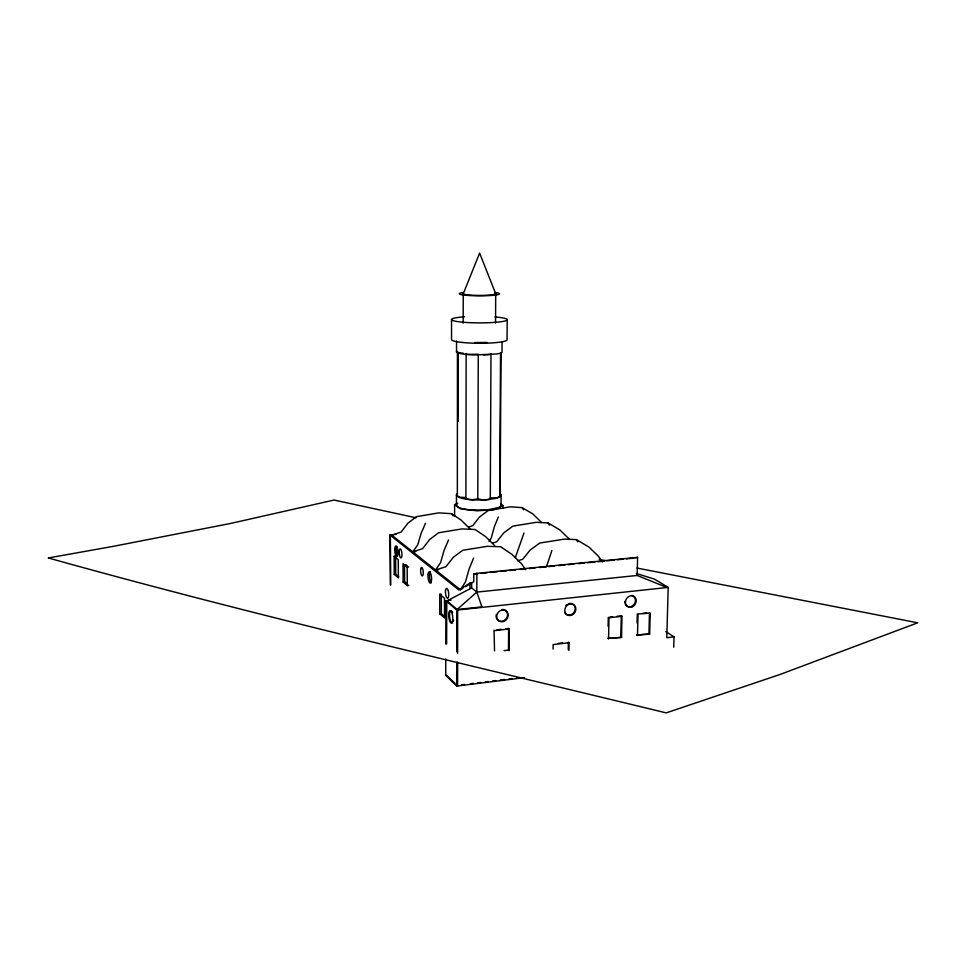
<?xml version="1.0" encoding="UTF-8"?>
<svg xmlns="http://www.w3.org/2000/svg" width="966" height="966" viewBox="0 0 966 966"><rect width="100%" height="100%" fill="white"/><g stroke="black" fill="none" stroke-linecap="round" stroke-linejoin="round"><path stroke-width="1.45" d="M454.6 516.339L454.6 504.687L457.739 503.238M456.447 505.387L456.459 495.232M456.52 351.998L456.532 341.107M524.574 677.613L456.761 686.077L456.773 662.241M456.785 651.808L456.809 610.101L445.93 600.707L445.809 644.008M457.63 662.145L457.606 685.969L457.039 685.413M457.63 653.209L457.655 610.017L446.763 600.623L446.642 643.911M458.15 421.405L458.198 352.385M463.185 323.151L463.233 293.833L479.607 253.116L495.703 293.676L495.546 322.958M456.761 686.077L445.724 675.367L445.773 658.945M490.982 353.689L490.293 497.925L489.086 499.41L482.819 499.893L477.784 498.879L472.289 499.712L466.324 499.024L465.902 497.514L466.143 353.411M665.985 587.123L637.162 575.458L637.596 557.358L476.878 573.345L473.799 574.07L473.775 581.689L465.419 586.748M637.162 575.458L476.818 592.098L457.087 609.534L481.925 606.865L476.818 592.098L476.878 573.345M477.784 498.879L478.255 354.268L466.578 354.353M469.959 588.789L469.995 583.138L471.65 582.969L471.625 587.908L476.818 592.098M494.532 650.915L494.037 630.122M500.545 352.807L499.688 496.488L496.874 497.84L490.293 497.925M500.159 494.121L501.016 352.856M501.125 494.664L501.064 504.795A22.363 5.228 0.2 0 1 499.024 507.452L486.2 510.12L468.884 509.819A22.363 5.228 0.2 0 1 456.87 504.035M502.066 342.157L502.006 351.684A22.81 3.139 0.2 0 1 496.693 353.967L474.922 354.957A22.81 3.139 0.2 0 1 456.954 351.189M502.984 508.406L502.996 505.496L500.509 503.878M507.21 319.468L507.065 339.489A27.809 3.61 0.2 0 1 480.706 343.268A27.809 3.61 0.2 0 1 451.545 339.694L451.533 319.649M508.635 628.468L509.251 628.963L509.094 650.649L508.478 650.13L508.635 628.468L505.713 628.794M553.095 649.092L553.144 644.588L569.034 642.716L568.926 650.203M568.262 649.695L568.37 642.221L569.034 642.716M608.109 626.342L608.29 617.298M608.568 638.9L608.991 617.769L621.983 616.296L621.524 637.367L607.868 638.405L621.524 637.367M620.812 636.884L621.271 615.837L616.948 616.32M637.065 623.01L637.282 614.026L650.215 613.108L649.671 634.046L636.787 635L649.671 634.046M637.5 635.483L638.007 614.485M648.947 633.563L649.478 612.649M636.389 573.502L654.441 579.117L668.194 587.4L666.794 637.717L674.027 636.848L673.737 647.208M546.382 566.909L551.864 550.572M523.97 533.063L515.276 557.672M498.323 516.955L494.375 526.675L491.211 538.122L488.989 541.552M473.582 558.082L469.078 569.059L465.491 581.882L460.42 589.767L391.822 535.188L390.361 535.321L390.759 585.07M448.526 539.946L444.106 550.366L440.581 562.586L435.581 570.012L438.54 569.723M425.523 523.282L421.164 533.208L417.723 544.86L412.796 551.876L415.754 551.61M469.995 583.138L458.79 589.936L389.902 534.959L390.3 584.672M460.42 589.767L462.919 588.258M447.089 600.9L471.625 587.908M502.996 505.496L495.003 509.444L477.397 510.833L460.432 508.816L454.6 504.687M391.822 535.188L401.18 532.037L407.857 523.246L416.394 516.677L438.697 512.898L451.557 513.67L461.217 520.179L470.007 528.849M468.643 527.05L472.688 525.721L479.486 517.039L488.132 510.555L510.434 506.8L522.171 507.657L532.846 513.948L541.612 522.473M412.796 551.876L422.613 548.652L429.641 539.547L438.612 532.761L461.977 528.909L475.055 529.513L485.536 536.565L494.749 545.633M492.443 543.17L496.681 541.793L503.841 532.809L512.922 526.12L536.275 522.304L548.145 522.98L559.725 529.803L568.889 538.702M435.581 570.012L445.906 566.716L453.32 557.273L462.774 550.258L487.287 546.333L500.581 546.708L511.992 554.399L521.652 563.89L525.468 569.662M517.51 560.872L522.715 559.242L530.262 549.944L539.837 543.025L564.349 539.125L576.328 539.596L588.91 547.022L598.534 556.331L602.301 561.995M635.036 557.877L637.596 557.358M461.494 684.858L464.477 684.496M470.418 683.747L473.4 683.385M477.856 682.829L480.827 682.455M485.294 681.899L488.265 681.525M492.72 680.97L495.703 680.595M500.159 680.04L504.614 679.484M509.082 678.929L512.052 678.567M516.52 678.011L519.491 677.637M445.724 675.367L446.558 675.27L455.01 683.457M558.263 643.404L562.598 642.897M504.107 650.649L508.478 650.13M496.959 629.784L501.33 629.289M609.739 617.129L612.613 616.803M642.704 613.41L646.761 612.951M494.64 630.617L509.251 628.963M456.809 610.101L668.194 587.4M441.353 613.676L441.317 594.15L439.735 594.307L439.772 613.845L441.353 613.676L445.145 616.972M445.93 600.707L451.037 600.164M408.69 567.042L407.181 567.187L403.015 563.709L403.136 582.039L404.621 581.882L407.749 584.599M403.136 582.039L407.29 585.65L408.787 585.505M473.799 574.07L478.279 573.623M481.273 573.321L487.25 572.729M490.245 572.427L497.719 571.679M500.702 571.389L506.691 570.797M509.674 570.495L515.651 569.904M520.143 569.457L526.12 568.853M529.114 568.563L535.092 567.96M539.571 567.513L545.561 566.921M548.543 566.619L554.52 566.028M559.012 565.581L564.989 564.989M567.984 564.687L573.961 564.096M578.441 563.649L584.43 563.057M587.413 562.755L594.887 562.007M597.882 561.717L603.859 561.113M606.853 560.823L614.328 560.075M617.31 559.773L623.299 559.181M626.282 558.879L633.756 558.143M395.722 574.178L395.589 556.162L394.116 556.295L394.249 574.323L395.722 574.178L398.813 576.871M389.902 534.959L395.855 534.427M483.362 354.896L489.75 354.607M486.912 342.459L474.958 342.532M463.511 353.339L457.437 352.336L457.353 495.775L459.43 497.2L465.902 497.514M416.02 517.776L334.067 500.05L230.21 523.536L112.66 546.466L48.3 557.95C252.838 615.125 459.864 662.785 666.202 712.884L780.093 674.449L917.7 622.804L636.992 568.056M599.174 559.254L604.994 560.618M665.864 631.619L674.027 636.848M621.271 615.837L621.983 616.296M405.551 564.446L407.64 566.173M394.116 556.295L398.246 559.749L398.378 577.909L394.249 574.323M439.735 594.307L444.493 598.268L444.517 617.962L439.772 613.845M451.557 513.67L453.187 515.844M522.171 507.657L523.608 509.806M548.145 522.98L549.569 525.178M576.328 539.596L577.728 541.841M407.181 567.187L407.29 585.65M404.512 564.977L404.621 581.882M494.809 293.253A16.277 1.654 0.1 0 1 480.657 295.415A16.277 1.654 0.1 0 1 463.523 293.398M499.881 493.36A22.399 5.096 0.2 0 1 495.896 498.371L486.248 499.845L474.523 500.002A22.399 5.096 0.2 0 1 456.882 493.916M495.015 316.945A27.869 3.272 0.2 0 1 500.122 321.859A27.869 3.272 0.2 0 1 458.101 321.666A27.869 3.272 0.2 0 1 464.501 316.812M495.304 292.553A20.153 2.041 0.1 0 1 493.602 295.27A20.153 2.041 0.1 0 1 466.735 295.33A20.153 2.041 0.1 0 1 462.569 292.626M397.424 555.704A5.325 1.546 84.9 0 1 396.712 546.527M431.295 582.715A5.687 1.751 84.5 0 1 429.556 577.137A5.687 1.751 84.5 0 1 430.438 571.787M452.571 622.853A6.194 1.968 83.9 0 1 449.588 616.501A6.194 1.968 83.9 0 1 451.629 610.935M452.16 611.623A6.194 1.968 83.9 0 1 452.656 612.673M453.561 620.172A6.194 1.968 83.9 0 1 453.344 621.404M502.006 609.474A6.182 5.494 -53.6 0 1 507.536 615.427A6.182 5.494 -53.6 0 1 500.666 621.319A6.182 5.494 -53.6 0 1 496.331 614.34M568.419 603.75A6.074 5.325 -56.5 0 1 574.939 606.817A6.074 5.325 -56.5 0 1 571.8 614.34A6.074 5.325 -56.5 0 1 564.736 612.601M565.871 605.477A6.074 5.325 -56.5 0 1 567.054 604.45M631.752 595.382A5.977 5.18 -58.8 0 1 634.227 604.197A5.977 5.18 -58.8 0 1 625.292 604.354M624.809 603.001A5.977 5.18 -58.8 0 1 624.7 601.528M503.757 621.476A6.182 5.494 -53.6 0 0 506.631 611.345A6.182 5.494 -53.6 0 0 496.947 614.811A6.182 5.494 -53.6 0 0 503.757 621.476M571.546 615.245A6.074 5.325 -56.5 0 0 574.408 605.271A6.074 5.325 -56.5 0 0 565.001 608.677A6.074 5.325 -56.5 0 0 571.546 615.245M631.957 606.962A5.989 5.18 -58.8 0 0 634.819 597.121A5.989 5.18 -58.8 0 0 625.666 600.466A5.989 5.18 -58.8 0 0 631.957 606.962M399.26 551.212A4.54 1.316 84.9 0 0 400.975 557.962A4.54 1.316 84.9 0 0 401.554 551.151A4.54 1.316 84.9 0 0 399.26 551.212M394.828 548.555A5.325 1.534 84.9 0 0 396.785 556.585A5.325 1.534 84.9 0 0 397.509 548.688A5.325 1.534 84.9 0 0 394.828 548.555M428.023 574.468A5.687 1.739 84.5 0 0 430.208 583.102A5.687 1.739 84.5 0 0 431.077 574.758A5.687 1.739 84.5 0 0 428.023 574.468M448.767 613.543A6.207 1.956 83.9 0 0 451.231 623.07A6.207 1.956 83.9 0 0 452.233 614.122A6.207 1.956 83.9 0 0 448.767 613.543M420.645 569.542A4.226 1.28 84.6 0 0 422.299 575.869A4.226 1.28 84.6 0 0 422.879 569.566A4.226 1.28 84.6 0 0 420.645 569.542M445.495 590.745A5.023 1.582 84.2 0 0 447.524 598.304A5.023 1.582 84.2 0 0 448.26 590.89A5.023 1.582 84.2 0 0 445.495 590.745"/></g></svg>
